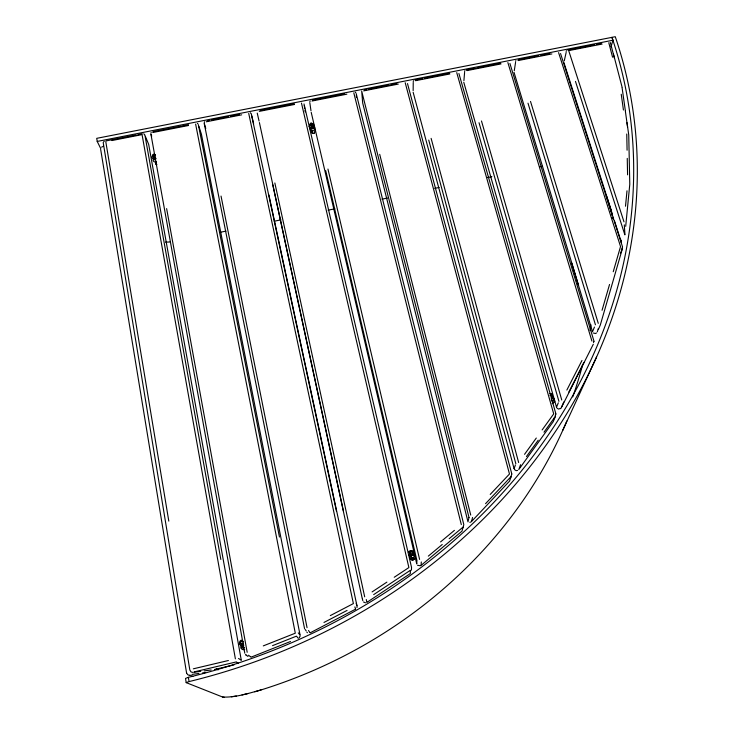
<?xml version="1.0" encoding="UTF-8"?>
<svg xmlns="http://www.w3.org/2000/svg" width="734" height="734" viewBox="0 0 734 734"><rect width="100%" height="100%" fill="white"/><g stroke="black" fill="none" stroke-linecap="round" stroke-linejoin="round"><path stroke-width="1.1" d="M204.236 122.982L204.547 121.743M413.15 90.64L413.233 82.474M409.581 552.61L410.728 551.243L412.233 551.702L412.581 553.519L411.435 554.592L409.93 554.133L409.581 552.61L410.728 551.243M409.93 554.133L409.581 552.317M410.37 570.841L410.315 573.575L366.908 602.375M411.012 556.308L412.169 554.941L413.673 555.399C414.838 556.987 413.132 558.895 411.37 557.831L411.012 556.308L412.169 554.941M411.37 557.831L411.022 556.014M411.435 554.592L412.591 553.225M411.462 570.171L411.535 567.391L304.004 103.934M412.581 553.519L412.233 551.702M413.673 555.399L412.159 555.234M624.937 234.385L624.304 224.852M416.894 561.079L416.747 563.932L311.216 112.348M421.114 564.822L421.316 561.969M463.906 80.639L464.594 72.382M625.698 226.347L629.781 184.28L628.744 135.001L627.01 122.697M625.506 206.236L627.001 190.794M514.277 70.712L515.571 62.372M300.133 636.029L299.279 637.8M356.963 607.532L357.091 606.816M564.272 60.858L566.153 52.426M462.787 527.865L462.025 531.141L421.077 565.382M463.026 527.874L463.796 524.544L356.219 93.677M471.668 520.874L472.568 517.452M464.585 71.455L464.925 70.602M611.046 46.848L612.918 40.232L611.945 37.351A553.748 476.045 -17.4 0 1 188.363 677.335L185.509 678.427M602.054 310.28L609.541 284.48M613.239 271.727L620.542 246.541L558.592 52.609M597.348 331.796L598.283 328.584M622.505 248.294L600.32 324.988L598.329 329.557M103.191 142.506L189.84 670.032L191.033 671.949L192.703 672.417M510.405 478.027L511.818 474.072M510.937 477.238L509.543 481.137L471.494 521.544M514.094 468.659L515.396 465.007M150.874 133.294L151.186 132.432M613.129 218.521L613.184 217.218L613.33 219.145M519.204 468.375L520.58 464.714M550.023 395.488L550.729 394.516L552.188 394.938L552.583 396.332L551.867 397.305M552.39 396.81L552.188 394.938M309.812 101.852L310.152 100.989M413.224 81.547L413.554 80.685M551.399 400.746L552.849 401.168L553.904 400.186L553.693 398.305L552.243 397.892L551.188 398.865M552.849 401.168L554.097 399.709L553.693 398.305M553.904 400.186L554.097 399.709M621.331 249.89L622.487 247.092M556.537 407.141L558.326 402.828M620.423 253.322L621.964 249.615M553.941 418.775L554.326 417.848M555.115 415.985L555.904 414.095M555.161 417.077L553.207 421.701L518.755 469.577M592.54 331.603L594.457 327.08M561.794 406.599L563.767 401.975M593.485 342.521L593.971 341.411M515.571 61.335L515.901 60.592M593.338 344.182L561.308 407.737M562.73 430.39L596.513 357.082M566.134 51.398L566.483 50.664M566.859 390.048L581.979 360.477M568.859 392.002L583.934 362.468M526.48 456.52L538.196 440.244M544.013 432.17L555.555 416.132M524.553 454.328L536.306 438.042M542.132 429.95L553.711 413.903L456.731 72.611M485.559 503.671L511.222 476.439M490.22 494.422L509.479 474.017L405.205 82.731M412.875 558.29L413.453 557.757M551.528 397.305L552.583 396.332M551.528 398.865L552.051 398.369L553.5 398.791M241.679 645.874L242.202 647.654L241.679 645.874L242.917 644.746L243.908 645.158M241.908 646.048L243.147 644.92M242.963 647.902L244.349 647.571M241.669 644.002L240.669 643.59L240.385 641.975L241.614 640.846L243.376 641.507L241.614 640.846M240.908 643.764L240.614 642.158L241.853 641.03M243.431 642.938L242.202 644.067L240.669 643.59M242.431 644.241L243.046 643.681M103.632 141.818L104.283 141.258M440.565 541.921L454.419 530.361M428.317 556.124L442.235 544.5M449.162 538.71L462.943 527.196M560.409 408.682L560.932 408.269L558.528 409.095L556.923 408.049M313.776 127.679L313.528 126.312L312.216 125.954L311.179 126.78L311.455 127.964L312.767 128.322L313.803 127.496M313.4 128.679L313.913 128.267M311.042 123.092L310.005 123.918L310.39 125.872L310.115 124.688L311.161 123.872L312.473 124.23L312.748 125.404L312.354 123.45L311.042 123.092L311.161 123.872M310.28 125.101L311.592 125.459L312.629 124.633M311.427 128.138L312.326 126.725L313.638 127.083L313.528 126.312M154.103 159.351L154.535 158.324M153.167 157.03L152.644 155.085L153.736 154.241L155.351 155.351L153.736 154.241M153.057 156.434L154.048 154.984M154.204 159.957L153.681 158.003L154.782 157.159M372.101 591.916L386.882 582.126M394.231 577.263L408.884 567.566L301.472 103.099M373.67 594.623L410.379 570.29M101.576 147.149L103.476 146.24M596.549 332.942L595.43 333.52L593.393 333.025M330.309 615.597L353.384 603.587L248.725 113.449M323.978 622.45L347.072 610.431M310.152 632.846L355.577 609.165M471.008 521.947L469.806 522.351M272.534 645.654L296.49 636.139M251.12 657.15L290.499 641.498M263.286 645.892L295.297 633.194L195.629 124.101M549.913 393.598L552.216 393.644M517.617 470.448L516.13 470.632L514.488 469.577M566.804 421.022A461.291 410.251 -19.1 0 1 261.295 689.859C248.725 693.263 235.797 697.621 222.659 697.052L186.152 682.611L189.06 681.583A557.556 479.375 -17.4 0 0 615.266 36.7L96.714 138.341L97.218 141.433L100.751 148.607M254.735 691.795L261.295 689.859M420.417 565.786L417.518 565.272M214.567 669.518L233.99 664.912M193.326 668.821L228.393 660.517M194.29 671.867L236.275 661.921M242 694.905L248.22 693.492M220.374 232.247L225.989 231.1M274.232 221.218L280.957 219.842M328.08 210.19L334.814 208.814M381.937 199.171L387.543 198.015M434.666 188.372L439.152 187.454M487.394 177.573L491.881 176.655M540.123 166.774L542.371 166.315M97.218 141.433L612.918 40.232M207.227 120.826L209.529 120.376M211.273 120.037L228.302 116.688M230.467 116.266L239.541 114.486M260.157 110.439L266.185 109.256M267.185 109.054L294.224 103.751M312.684 100.127L344.494 93.879M364.257 89.998L366.615 89.539M368.211 89.227L388.928 85.162M390.901 84.768L396.81 83.612M414.985 80.043L422.72 78.529M424.793 78.116L434.583 76.198M435.565 76.006L449.245 73.317M466.31 69.969L475.081 68.244M477.008 67.867L500.294 63.298M518.195 59.784L520.131 59.399M521.727 59.087L538.591 55.775M540.839 55.334L549.839 53.573M567.758 50.05L594.457 44.811M596.669 44.379L601.118 43.508M106.054 140.91L136.203 134.992M137.836 134.671L142.222 133.808M152.938 131.707L181.436 126.11M182.454 125.909L188.546 124.716M206.236 121.798L241.66 114.843M259.313 111.375L294.462 104.476M311.968 101.035L346.852 94.181M363.688 90.878L398.305 84.08M415.536 80.694L449.887 73.95M466.989 70.592L501.065 63.904M518.039 60.573L551.858 53.931M602.128 44.058L568.694 50.618L623.983 221.824M111.862 140.552L142.066 134.616L235.385 658.866M152.81 132.505L188.51 125.496M231.32 696.786L236.293 696.015M191.959 674.408L198.951 673.463M202.419 672.995L205.373 672.601M193.721 672.298L200.74 671.362M204.226 670.894L211.144 669.977M365.523 602.807L363.523 601.999M222.659 697.052L224.347 697.3M612.239 217.714L612.927 217.897M152.855 156.287L154.177 156.654L155.269 155.81L155.048 154.608M155.085 157.902L155.736 158.085M153.901 159.214L155.213 159.581M550.546 395.002L551.996 395.424M551.583 400.259L553.041 400.681M410.728 551.537L412.233 551.996M409.939 553.84L411.444 554.298M411.379 557.546L412.884 558.005M241.972 647.489L243.725 648.14M189.555 675.491L187.693 674.684L186.5 672.775M189.776 675.041L192.877 676.39M216.236 668.894L218.126 669.894M236.752 662.224L238.311 663.206M238.541 658.462L240.862 659.994M246.129 655.095L247.991 656.444M248.45 655.214L250.679 656.829M245.505 654.609L246.642 655.48M143.745 133.762L144.791 134.882M306.895 632.277L307.427 632.736M197.345 123.358L198.033 124.028M250.331 112.733L251.193 113.761M355.247 92.154L355.88 92.814M296.802 636.525L298.334 638.378M298.279 632.864L299.802 634.772M610.202 42.517L610.578 43.123M305.142 629.442L306.271 631.011M308.5 630.515L309.867 632.46M621.505 242.78L614.532 221.007M153.681 158.003L153.993 158.746M145.598 136.909L148.681 144.396L241.312 660.297M152.644 155.085L152.947 155.828M151.699 136.148L150.929 134.221L244.789 653.205M198.914 126.468L201.419 134.212L300.096 635.149M575.474 81.391L624.873 234.852M563.905 62.518L611.532 211.3M606.587 196.171L612.11 213.447M606.247 196.033L622.515 246.835M560.547 53.527L611.624 213.144M611.697 214.2L612.101 215.447M354.88 606.899L355.595 609.156M205.786 128.404L204.254 123.532L304.564 628.653M530.517 101.439L598.265 323.336M527.994 103.182L595.439 324.786M514.029 72.354L578.548 285.388M571.749 263.121L592.521 331.814M509.928 63.473L593.99 341.2M507.864 62.564L591.907 341.053M356.201 603.33L356.898 605.642M621.441 242.605L621.258 241.881M481.486 120.991L561.758 400.021M479.027 122.716L558.932 401.37M463.769 82.263L556.546 407.315M458.906 73.501L555.904 413.921M431.115 138.368L518.644 462.53M428.729 140.075L515.846 463.769M413.132 92.255L514.121 468.806M407.498 83.603L511.791 473.925M613.468 54.123L622.047 87.025M610.679 43.811L614.441 58.243M608.798 42.746L612.551 57.169M362.211 598.329L362.825 600.696M379.698 154.314L470.723 515.075M353.806 92.823L461.31 524.608M366.266 599.531L366.826 601.889M251.762 115.862L253.615 123.707M327.942 169.04L419.6 559.418M325.722 170.71L416.921 560.501M257.249 113.119L259.047 121.009M274.846 182.968L364.688 596.825M259.396 122.569L343.439 511.084M272.718 184.619L362.091 597.843M268.883 194.932L357.036 606.091M251.386 114.275L336.502 511.414M221.035 196.07L307.06 627.68M198.409 124.89L279.443 537.022M166.627 208.603L247.184 652.278M144.965 135.395L220.833 559.482M621.138 241.247L620.909 239.917M105.806 141.735L168.802 521.112M188.363 677.335L188.922 680.73M100.677 149.442L186.555 672.894M185.647 679.28L186.207 682.675M304.252 105.54L304.711 108.522M304.986 110.329L305.234 111.907M311.179 126.78L311.289 127.551M312.216 125.954L312.326 126.725M311.592 125.459L311.702 126.23M309.831 102.788L310.987 110.779M312.354 123.45L312.473 124.23M312.767 128.322L312.877 129.092M622.065 87.511L625.35 110.715M625.359 111.192L627.588 127.184M621.239 94.246L623.432 110.036M356.339 95.301L356.485 97.31M626.753 134.01L627.084 150.213M627.249 158.379L627.579 174.839M590.953 324.786A458.163 407.434 -19 0 1 590.044 330.419M582.741 364.339A458.163 407.434 -19 0 1 572.74 396.892M170.426 241.926A31.268 14.432 -8.2 0 1 165.517 242.11M156.067 158.636A2.551 2.202 -14.1 0 1 155.461 158.957M153.149 158.865A2.551 2.202 -14.1 0 1 152.378 155.947M313.767 124.78A2.496 2.174 -5.1 0 1 313.886 126.514M309.959 127.542A2.496 2.174 -5.1 0 1 309.106 126.303M313.124 124.101A2.496 2.174 -5.1 0 1 313.372 124.303M312.354 130.606A1.459 1.275 -5.1 0 1 310.785 128.78M312.326 130.524A1.202 1.046 -5.1 0 1 310.886 129.523M413.554 552.005A2.826 2.817 -4.8 0 1 413.618 554.601M410.003 555.977A2.826 2.817 -4.8 0 1 408.59 554.721M408.388 552.482A2.826 2.817 -4.8 0 1 409.242 551.216M409.893 550.803A2.826 2.817 -4.8 0 1 410.627 550.573M411.398 550.555A2.826 2.817 -4.8 0 1 412.49 550.913M412.811 551.133A2.826 2.817 -4.8 0 1 413.343 551.684M409.838 555.84A1.651 1.651 0 0 1 409.526 555.363M243.468 645.507A3.019 2.863 -55.8 0 1 241.899 645.764M241.147 645.571A3.019 2.863 -55.8 0 1 239.752 644.241M239.596 643.874A3.019 2.863 -55.8 0 1 239.651 641.883M240.027 641.158A3.019 2.863 -55.8 0 1 240.293 640.837M240.917 640.314A3.019 2.863 -55.8 0 1 241.275 640.121M244.761 649.397A3.028 2.872 -56.4 0 1 241.238 648.48M241.036 648.131A3.028 2.872 -56.4 0 1 240.752 646.975M240.825 646.168A3.028 2.872 -56.4 0 1 241.11 645.397M415.297 557.565A2.835 2.826 -2 0 1 411.627 559.739A2.835 2.826 -2 0 1 409.967 555.812M413.572 554.436A2.835 2.826 -2 0 1 413.921 554.601M414.242 554.821A2.835 2.826 -2 0 1 414.783 555.372M413.747 558.913A1.358 1.358 0 0 1 411.233 558.996M414.059 558.858A1.651 1.651 0 0 1 410.948 559.033M315.152 129.083A2.496 2.184 -5.1 0 1 312.033 130.79A2.496 2.184 -5.1 0 1 310.372 127.982M314.547 127.156A2.496 2.184 -5.1 0 1 314.758 127.386M314.473 131.514A1.459 1.275 -5.1 0 1 314.069 133.239A1.459 1.275 -5.1 0 1 312.088 133.019A1.459 1.275 -5.1 0 1 312.271 131.267M314.427 132.524A1.202 1.046 -5.1 0 1 312.592 133.23M312.262 132.955A1.202 1.046 -5.1 0 1 312.253 131.781M156.498 161.884A2.551 2.211 -14.1 0 1 153.094 159.746M156.718 164.554A1.496 1.294 -14.2 0 1 155.736 162.654M156.773 164.444A1.229 1.064 -14.2 0 1 155.957 163.003M552.647 402.498A1.312 1.229 20.7 0 1 552.335 403.388M552.968 402.636A1.587 1.496 20.7 0 1 552.307 403.718M554.858 401.058A2.725 2.56 20.6 0 1 552.436 402.828M468.998 517.498L467.98 521.828L362.688 103.017L361.678 91.044L468.998 517.498"/></g></svg>
